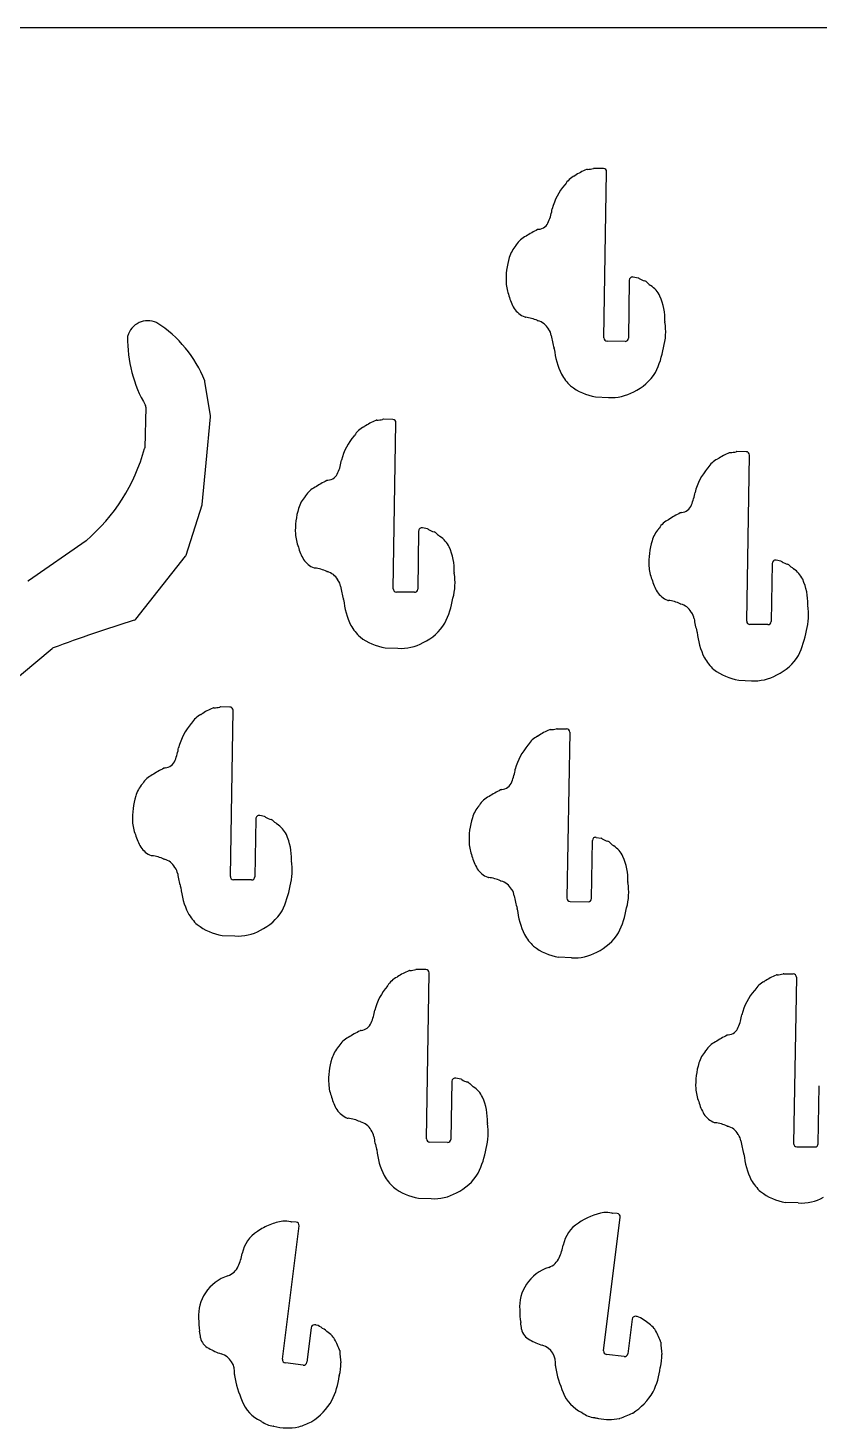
# Model space of a CAD drawing. Extents: x 0 to 821, y 0 to 548.
# Drawn here: x 320.7 to 417.8, y 376.6 to 548.2 of the extents above; entities that cross this region are included whole.
import ezdxf

# ---------------------------------------------------------------- set-up
doc = ezdxf.new("R2010")
doc.units = 0
doc.layers.add('WHITE', color=7, linetype='CONTINUOUS')

msp = doc.modelspace()

# ---------------------------------------------------------------- linework, layer by layer
at = {"layer": 'WHITE', "linetype": 'CONTINUOUS'}
for p, q in [((820.574183, 548.229817), (0, 548.229817)), ((391.313925, 531.010281), (390.173925, 531.020281)), ((391.373863, 510.250344), (391.703925, 530.600281)), ((394.483949, 517.320091), (394.373925, 510.200281)), ((395.563545, 517.579729), (394.963925, 517.700281)), ((393.963925, 509.810281), (391.763925, 509.850281)), ((343.113925, 500.670281), (342.433925, 504.910281)), ((390.334058, 503.020374), (391.924434, 502.939926)), ((335.204212, 501.739872), (335.053925, 496.770281)), ((342.573925, 494.930281), (343.113925, 500.570281)), ((365.473925, 500.250281), (364.334386, 500.269973)), ((365.533925, 479.500281), (365.863987, 499.850218)), ((408.823925, 496.290281), (407.684022, 496.300402)), ((342.093694, 489.840434), (342.573925, 494.930281)), ((408.883925, 475.530281), (409.223863, 495.880346)), ((340.123677, 483.610429), (342.083925, 489.760281)), ((368.643925, 486.560281), (368.533925, 479.450281)), ((369.723925, 486.830281), (369.123866, 486.950046)), ((327.853756, 485.379814), (320.803925, 480.480281)), ((333.944397, 475.770207), (340.053925, 483.490281)), ((412.003925, 482.600281), (411.88386, 475.48022)), ((413.083925, 482.860281), (412.483949, 482.980092)), ((368.123925, 479.060281), (365.923925, 479.090281)), ((411.483925, 475.090281), (409.283925, 475.130281)), ((318.174022, 467.560159), (323.683925, 472.180281)), ((364.543925, 472.260281), (366.0939, 472.190309)), ((407.903925, 468.290281), (409.454208, 468.220196)), ((345.493925, 464.990281), (344.354002, 465.009896)), ((345.553925, 444.240281), (345.893925, 464.590281)), ((385.633925, 462.340281), (386.773864, 462.330343)), ((387.173925, 461.920281), (386.843989, 441.57034)), ((349.743925, 451.570281), (349.153971, 451.690069)), ((348.673925, 451.300281), (348.553925, 444.190281)), ((389.833925, 441.520281), (389.953949, 448.640091)), ((390.433925, 449.020281), (391.033545, 448.899729)), ((348.143925, 443.800281), (345.943925, 443.830281)), ((387.233925, 441.170281), (389.433862, 441.130219)), ((344.563925, 437.000281), (346.124208, 436.930196)), ((387.393925, 434.260281), (385.803492, 434.330127)), ((369.543925, 432.810281), (368.404022, 432.820402)), ((369.613925, 412.050281), (369.943863, 432.400346)), ((413.434022, 432.280402), (414.573925, 432.270281)), ((414.973863, 431.860346), (414.633925, 411.510281)), ((372.723925, 419.120281), (372.60386, 412.00022)), ((373.803925, 419.380281), (373.203949, 419.500092)), ((417.63386, 411.46022), (417.753925, 418.570281)), ((372.203925, 411.610281), (370.003864, 411.650345)), ((415.033987, 411.100219), (417.233925, 411.070281)), ((368.623925, 404.810281), (370.174164, 404.73967)), ((415.204208, 404.200196), (413.653925, 404.270281)), ((353.613925, 401.860281), (353.034323, 401.890081)), ((391.333925, 386.090281), (393.364303, 402.45979)), ((392.983925, 402.900281), (392.413524, 402.940481)), ((351.953925, 385.040281), (353.984053, 401.410345)), ((394.833925, 389.960281), (394.313925, 385.720281)), ((395.383925, 390.300281), (395.2544, 390.30951)), ((355.453925, 388.910281), (354.933925, 384.670281)), ((356.013925, 389.250281), (355.884044, 389.260192)), ((354.483925, 384.320281), (352.304297, 384.599783)), ((393.863925, 385.370281), (391.684153, 385.640127))]:
    msp.add_line(p, q, dxfattribs=at)
for centre, radius, start, end in [((392.081514, 523.793711), 7.631273, 111.989868, 124.003825), ((389.378993, 530.501199), 0.399856, 94.965529, 112.800535), ((389.071625, 535.158007), 4.26718, -86.335153, -76.408279), ((390.163925, 530.620281), 0.400125, 88.567904, 102.924), ((391.303925, 530.610281), 0.400125, -1.432096, 88.5679), ((392.03729, 524.2367), 7.242196, 138.974128, 165.254947), ((386.286213, 529.265691), 0.397971, -43.752519, -34.595977), ((388.972025, 527.63682), 2.74396, 116.131164, 149.251441), ((387.643378, 530.480066), 0.398299, -72.445551, -64.677221), ((379.201251, 526.86674), 5.88517, -23.601631, -7.682666), ((390.421808, 509.275186), 15.950708, 116.823136, 122.617504), ((383.404673, 523.149453), 0.402866, 95.764551, 116.606665), ((383.222774, 524.999266), 1.45587, -84.425035, -19.617866), ((382.972381, 520.227492), 2.735534, 114.82372, 149.160698), ((388.673459, 517.408746), 9.309485, 163.134637, 182.640697), ((383.673056, 518.876578), 4.098559, 138.919491, 162.491065), ((380.275925, 521.818281), 0.395497, -38.921, -28.459136), ((384.683925, 517.339281), 5.322216, -176.127469, -158.741), ((394.883104, 517.309244), 0.399302, 78.322317, 178.443384), ((395.480325, 517.191008), 0.39753, 55.766759, 77.916054), ((396.906374, 519.383282), 2.21785, -122.830319, -103.886629), ((396.275925, 516.839281), 0.403033, 48.320425, 75.906), ((415.209925, 538.184281), 28.12951, -131.573, -130.172254), ((397.367413, 516.946201), 0.396989, -139.860716, -131.676368), ((395.483373, 514.079326), 3.038319, 25.147074, 57.777151), ((385.57781, 516.920725), 6.045856, -165.525053, -149.587819), ((391.964941, 512.524674), 6.884473, -2.366908, 24.416077), ((382.717792, 515.435479), 2.832424, -146.209617, -112.064003), ((335.421925, 509.789281), 2.556253, 65.200458, 164.089), ((336.369953, 511.735723), 0.394147, 63.864701, 71.635793), ((328.538085, 499.493877), 14.924455, 21.606528, 57.561051), ((381.8211, 513.173835), 0.400007, -114.72146, -99.700148), ((381.17382, 507.856874), 4.95671, 65.571466, 83.281618), ((383.415925, 512.720281), 0.399688, -118.745532, -107.731), ((382.747468, 510.317334), 2.09486, 29.862058, 74.871239), ((391.713925, 510.984281), 7.236492, -15.584352, 9.34928), ((399.239853, 512.252018), 0.396485, -178.314245, -166.55891), ((349.016944, 510.071259), 16.066211, 178.863277, 210.362976), ((333.356199, 510.401487), 0.402469, 167.285993, 181.637604), ((384.922212, 511.534658), 0.398184, -154.045929, -145.57829), ((383.278112, 510.309944), 1.65232, 7.998616, 37.227768), ((393.273392, 511.609636), 8.42721, -172.707043, -161.890539), ((391.773925, 510.250281), 0.400125, 179.991, 268.567904), ((393.973925, 510.210281), 0.400125, -91.432, -1.432096), ((384.887925, 508.853281), 0.399867, 8.11818, 20.020453), ((394.746, 509.880551), 9.511863, -174.142081, -154.460163), ((387.443408, 511.037266), 11.416997, -26.122911, -10.07429), ((342.031047, 504.850449), 0.407296, 8.447371, 19.964666), ((391.52377, 508.858291), 6.181411, -150.128718, -133.302431), ((392.403107, 509.280901), 6.220266, -65.076473, -31.721061), ((391.442359, 509.685722), 6.756863, -127.980256, -99.440657), ((392.315925, 508.420281), 5.49432, -94.086, -60.465), ((334.802946, 501.755819), 0.401583, -2.275857, 28.9445), ((342.713925, 500.620281), 0.403113, -7.125016, 7.12502), ((366.272178, 493.049793), 7.63755, 112.220158, 124.153238), ((363.538281, 499.751302), 0.399857, 93.442105, 112.709449), ((363.290726, 504.405323), 4.260754, -86.992501, -77.210631), ((364.359229, 499.87717), 0.393588, 93.618904, 108.565063), ((365.463925, 499.850281), 0.400062, -0.009, 88.567904), ((366.200117, 493.482502), 7.24047, 139.023319, 165.705924), ((360.427322, 498.480006), 0.395176, -39.160766, -28.66164), ((363.113925, 496.871281), 2.7366, 115.539, 148.762), ((361.755544, 499.700591), 0.40194, -63.624411, -55.293876), ((313.089532, 502.692799), 22.7535, -49.543011, -15.32261), ((334.660486, 496.809015), 0.395341, -19.030901, -5.622738), ((409.604661, 489.074983), 7.63159, 112.017063, 124.030621), ((406.898881, 495.781188), 0.400142, 94.994955, 112.817098), ((406.597532, 500.438382), 4.266902, -86.418988, -76.489304), ((407.686954, 495.90029), 0.400123, 90.419737, 103.37508), ((408.823925, 495.890281), 0.400062, -1.423, 90), ((353.35969, 496.06574), 5.878199, -23.41252, -7.778468), ((409.550261, 489.511667), 7.23311, 138.967053, 165.604503), ((403.783211, 494.512872), 0.400643, -39.108086, -28.819757), ((406.480619, 492.907104), 2.73881, 115.920407, 148.95009), ((405.110304, 495.726943), 0.396355, -64.101276, -55.684379), ((364.535845, 478.498223), 15.9451, 116.648512, 122.604934), ((357.562925, 492.389281), 0.402241, 95.518, 116.383669), ((357.38246, 494.249236), 1.466448, -84.451612, -20.734927), ((357.839346, 488.129766), 4.10115, 139.012985, 162.694414), ((354.451935, 491.091159), 0.398442, -42.953128, -33.633096), ((357.125548, 489.4721), 2.7276, 115.671231, 149.157796), ((396.723485, 492.141552), 5.879875, -23.787749, -8.131032), ((341.689636, 489.849008), 0.404148, -12.682081, -1.215613), ((362.833702, 486.649547), 9.31002, 163.140285, 182.643253), ((400.736609, 490.282249), 1.460074, -84.196566, -20.542475), ((400.484925, 485.501281), 2.73234, 115.841, 148.959708), ((407.929171, 474.547386), 15.9523, 116.770898, 122.773143), ((400.922017, 488.429194), 0.402241, 95.388143, 116.288157), ((358.856995, 486.564189), 5.33451, -176.302748, -158.507466), ((369.042925, 486.559281), 0.39906, 78.2975, 179.856402), ((369.636925, 486.433281), 0.406372, 55.9998, 77.639394), ((371.091902, 488.611629), 2.213206, -123.692253, -104.604735), ((370.440741, 486.086548), 0.394531, 48.15255, 76.350403), ((389.374925, 507.430281), 28.1371, -131.57267, -130.172), ((371.489829, 486.234918), 0.404141, -131.106594, -124.053453), ((369.642628, 483.330913), 3.03775, 25.103322, 57.752048), ((401.191469, 484.155606), 4.10493, 138.984029, 162.640175), ((397.811393, 487.131767), 0.399528, -44.941678, -33.683836), ((359.730858, 486.177258), 6.04424, -164.968962, -149.288848), ((366.122907, 481.772865), 6.88651, -2.355542, 24.418012), ((406.185925, 482.710281), 9.30379, 163.322, 182.833771), ((339.752394, 483.745656), 0.395142, -40.262257, -20.012457), ((356.887354, 484.677644), 2.83834, -145.998498, -112.218189), ((402.206815, 482.606916), 5.32522, -176.160371, -158.438798), ((412.402925, 482.589281), 0.399122, 78.2871, 178.420817), ((412.986925, 482.478281), 0.394184, 54.7611, 75.752204), ((414.413294, 484.669044), 2.220336, -122.682068, -103.525693), ((413.78272, 482.126469), 0.399625, 47.323794, 73.831817), ((432.528844, 503.624512), 28.123908, -131.06561, -129.64909), ((355.943998, 482.433919), 0.405259, -108.6981, -94.290301), ((355.316536, 477.101538), 4.964303, 65.262261, 83.091302), ((357.549473, 481.981892), 0.402852, -112.712954, -103.668759), ((356.901656, 479.572757), 2.092002, 29.417294, 74.683062), ((359.058925, 480.820281), 0.40078, -146.706, -139.561986), ((357.433841, 479.560879), 1.655735, 7.961254, 37.130434), ((365.873925, 480.226281), 7.23592, -15.279, 9.332088), ((373.401928, 481.490047), 0.398329, -179.968443, -166.878469), ((403.10021, 482.195203), 6.04677, -165.193563, -149.434631), ((414.876509, 482.228051), 0.390469, -138.640499, -130.305968), ((413.002327, 479.361555), 3.03775, 25.089954, 57.736364), ((409.484873, 477.803035), 6.88465, -2.352624, 24.42349), ((320.571113, 480.808808), 0.402655, -66.18601, -54.676617), ((367.432547, 480.866216), 8.4279, -172.664882, -161.846161), ((365.933925, 479.490281), 0.400125, 178.567904, 268.568), ((368.133925, 479.460281), 0.400125, -91.432096, -1.432), ((400.230596, 480.712295), 2.82769, -145.736159, -111.948032), ((359.045925, 478.103281), 0.402302, 8.166142, 19.9187), ((368.90718, 479.117758), 9.51142, -174.223276, -154.343362), ((361.602696, 480.286867), 11.4221, -25.944846, -9.918334), ((399.334943, 478.456605), 0.400911, -113.714807, -98.825273), ((398.691925, 473.135281), 4.95937, 65.558916, 83.2663), ((400.951925, 477.991281), 0.399431, -121.382, -111.811441), ((400.268773, 475.596544), 2.093334, 29.885127, 75.199962), ((409.233828, 476.265926), 7.22616, -15.293086, 9.352844), ((416.764033, 477.481372), 0.402213, 174.428307, 185.864192), ((404.086925, 252.250281), 234.191094, 107.477, 110.048256), ((333.621544, 476.010497), 0.402459, -70.785175, -36.659284), ((402.438055, 476.822939), 0.398943, -152.637021, -144.347494), ((400.788992, 475.587803), 1.661494, 8.044455, 37.116333), ((410.784255, 476.888703), 8.41819, -172.708685, -161.876774), ((409.283925, 475.530281), 0.4, 180, 270), ((411.483925, 475.490281), 0.400062, -90, -1.441), ((365.668692, 478.115679), 6.17853, -149.711722, -132.76407), ((366.560677, 478.528164), 6.22218, -64.757478, -31.364579), ((402.390006, 474.177336), 0.404475, 1.800008, 13.262412), ((412.262139, 475.176227), 9.51908, -174.053429, -154.174973), ((404.954787, 476.293068), 11.4142, -25.77296, -9.750509), ((323.942839, 471.875619), 0.399819, 110.390741, 130.359327), ((365.594876, 478.938087), 6.76, -127.564788, -98.943835), ((366.487433, 477.673244), 5.49704, -94.105313, -60.262307), ((409.026711, 474.146357), 6.17701, -149.695692, -132.747826), ((409.914718, 474.562183), 6.22385, -64.809896, -31.285686), ((408.954925, 474.964281), 6.756327, -127.585655, -98.94926), ((409.838485, 473.701312), 5.49457, -94.01041, -60.265016), ((343.144925, 461.621281), 2.73234, 115.841, 148.954), ((341.775452, 464.440544), 0.401954, -63.633278, -55.279272), ((346.295375, 457.786282), 7.64225, 112.233843, 124.158293), ((343.557548, 464.491259), 0.399857, 93.336967, 112.637718), ((343.310726, 469.145323), 4.260754, -86.992501, -77.210631), ((344.379415, 464.615181), 0.395533, 93.683823, 108.498781), ((345.493925, 464.590281), 0.4, 0, 90), ((346.212109, 458.206348), 7.23672, 138.833188, 165.566331), ((340.447192, 463.221109), 0.404551, -38.378015, -28.122541), ((387.551514, 455.113711), 7.631273, 111.989868, 124.003825), ((384.848993, 461.821199), 0.399856, 94.965529, 112.800535), ((384.540678, 466.477947), 4.26718, -86.322408, -76.400723), ((385.632383, 461.940282), 0.400001, 89.779132, 102.762366), ((386.773925, 461.930281), 0.400062, -1.432096, 90.0087), ((333.37969, 460.80574), 5.878199, -23.41252, -7.778468), ((387.499925, 455.550281), 7.23334, 138.958769, 165.267), ((381.728393, 460.546832), 0.401008, -38.037486, -27.705259), ((384.427473, 458.945577), 2.737931, 115.848619, 148.885711), ((383.052592, 461.763095), 0.397233, -62.86752, -54.416435), ((337.40246, 458.989236), 1.466448, -84.451612, -20.734927), ((337.149899, 454.206787), 2.73406, 115.69614, 149.10894), ((344.558118, 443.239364), 15.9451, 116.657652, 122.612581), ((337.582925, 457.129281), 0.402241, 95.518, 116.383669), ((374.676458, 458.193498), 5.8831, -23.681943, -7.851531), ((337.866925, 452.865281), 4.1097, 139.029, 162.666139), ((334.471525, 455.830712), 0.398537, -42.802625, -33.546817), ((385.851925, 440.571281), 15.9541, 116.656573, 122.482), ((378.875146, 454.469503), 0.403034, 95.861416, 116.669927), ((378.689041, 456.324292), 1.46107, -84.306586, -19.753151), ((342.853702, 451.389547), 9.31002, 163.140285, 182.643253), ((378.447512, 451.552087), 2.737044, 115.156384, 149.288093), ((349.077925, 451.293281), 0.40401, 79.1505, 179.007351), ((349.656925, 451.173281), 0.406372, 55.9998, 77.639394), ((351.111902, 453.351629), 2.213206, -123.692253, -104.604735), ((384.13339, 448.729518), 9.299624, 163.121192, 182.650307), ((379.143566, 450.197163), 4.098869, 138.926959, 162.501008), ((375.741859, 453.146886), 0.403771, -39.47264, -29.191591), ((338.876773, 451.307606), 5.33451, -176.265973, -158.473779), ((350.462456, 450.830801), 0.389994, 47.930864, 76.447734), ((369.385521, 472.178618), 28.137407, -131.547187, -130.146418), ((351.477728, 450.995283), 0.400149, -125.718155, -117.278262), ((349.667823, 448.065498), 3.04495, 25.151687, 57.712553), ((339.748925, 450.946281), 6.04894, -164.701, -148.995644), ((346.14391, 446.510922), 6.89606, -2.337014, 24.399418), ((380.160794, 448.631385), 5.327428, -176.428344, -159.086358), ((390.353104, 448.629244), 0.399302, 78.322317, 178.443384), ((390.950325, 448.511008), 0.39753, 55.766759, 77.916054), ((392.376374, 450.703282), 2.21785, -122.830319, -103.886629), ((391.745925, 448.159281), 0.403108, 48.274202, 75.906), ((410.679266, 469.496316), 28.123, -131.582101, -130.181696), ((392.832347, 448.261267), 0.389936, -139.935066, -131.602458), ((390.953373, 445.399326), 3.038319, 25.147074, 57.777151), ((336.918724, 449.408088), 2.83416, -146.176034, -112.502907), ((335.958925, 447.164281), 0.394842, -108.444, -92.243226), ((335.333078, 441.842286), 4.965072, 65.222399, 82.938374), ((337.570838, 446.724738), 0.406005, -112.735684, -103.747895), ((336.93064, 444.305783), 2.096319, 29.569788, 74.96762), ((353.433736, 446.183618), 0.402153, 173.417354, 186.186553), ((381.034925, 448.272281), 6.05053, -165.229428, -149.265), ((387.434905, 443.843815), 6.88486, -2.360212, 24.422465), ((339.115925, 445.496281), 0.394183, -156.687, -150.19159), ((337.453841, 444.300879), 1.655735, 7.961254, 37.130434), ((347.453026, 445.602489), 8.4279, -172.69043, -161.869461), ((345.893925, 444.966281), 7.23592, -15.279, 9.337341), ((378.188052, 446.755091), 2.832162, -146.211599, -112.07183), ((339.064167, 442.846047), 0.402314, 6.34742, 19.428619), ((348.918999, 443.88758), 9.50741, -173.980248, -154.131976), ((345.953925, 444.230281), 0.400125, 178.567904, 268.568), ((348.153925, 444.200281), 0.400125, -91.432096, -1.432), ((341.613056, 444.997625), 11.4266, -25.767051, -9.765575), ((377.2911, 444.493835), 0.400007, -114.72146, -99.700148), ((376.644488, 439.174117), 4.95937, 65.597421, 83.293008), ((378.887632, 444.039336), 0.399302, -119.101386, -108.005599), ((378.212512, 441.641241), 2.09239, 29.4643, 74.712305), ((387.183006, 442.281575), 7.231311, -15.409105, 9.536808), ((394.714113, 443.522212), 0.401995, 174.565537, 186.075211), ((380.370617, 442.887682), 0.400394, -147.142564, -139.994125), ((378.738925, 441.628281), 1.66126, 8.03218, 37.097591), ((388.733925, 442.931281), 8.418411, -172.691839, -161.859911), ((387.238925, 441.565281), 0.394968, 179.266, 269.274776), ((389.433925, 441.530281), 0.400062, -90.009, -1.432096), ((345.708448, 442.831377), 6.17418, -149.94869, -133.051789), ((346.591008, 443.277851), 6.22647, -64.881683, -31.437418), ((380.349908, 440.222072), 0.394017, 1.137755, 12.936401), ((390.215781, 441.205677), 9.522062, -174.118242, -154.458044), ((382.914288, 442.35906), 11.416444, -26.134345, -10.083928), ((345.614876, 443.678087), 6.76, -127.564788, -98.943835), ((346.508925, 442.411281), 5.49457, -94.015, -60.26582), ((386.97126, 440.191973), 6.176565, -149.960802, -133.065665), ((387.867641, 440.605684), 6.226907, -65.049414, -31.735116), ((386.928413, 440.993683), 6.757841, -128.152854, -99.582153), ((387.786496, 439.74024), 5.494003, -94.097539, -60.469978), ((370.324661, 425.594983), 7.63159, 112.017063, 124.030621), ((367.618881, 432.301188), 0.400142, 94.994955, 112.817098), ((367.317532, 436.958382), 4.266902, -86.418988, -76.489304), ((368.406954, 432.42029), 0.400123, 90.419737, 103.37508), ((369.543925, 432.410281), 0.400062, -1.423, 90), ((370.27808, 426.027459), 7.24173, 138.980869, 165.587637), ((364.50304, 431.032663), 0.400692, -39.039329, -28.781878), ((367.200619, 429.427104), 2.73881, 115.920407, 148.95009), ((365.830304, 432.246943), 0.396355, -64.101276, -55.684379), ((412.224925, 428.891281), 2.732344, 115.841, 148.968707), ((410.858898, 431.706263), 0.396589, -63.804665, -55.461209), ((415.375928, 425.056508), 7.64225, 112.238327, 124.169159), ((412.637289, 431.761243), 0.399772, 93.357774, 112.602527), ((412.346925, 436.409281), 4.25733, -86.405, -76.457), ((413.432925, 431.880281), 0.400081, 89.8428, 102.859062), ((414.573925, 431.870281), 0.4, -1.423, 90), ((415.292109, 425.476348), 7.23672, 138.833188, 165.566331), ((409.534264, 430.486205), 0.395963, -38.457116, -28.080444), ((357.443485, 428.661552), 5.879875, -23.787749, -8.131032), ((361.456609, 426.802249), 1.460074, -84.196566, -20.542475), ((406.483333, 426.25932), 1.465662, -84.497, -20.750094), ((402.45969, 428.07574), 5.878199, -23.41252, -7.778468), ((361.204484, 422.021067), 2.73234, 115.830731, 148.95408), ((368.649171, 411.067386), 15.9523, 116.770898, 122.773143), ((361.642017, 424.949194), 0.402241, 95.388143, 116.288157), ((406.229899, 421.476787), 2.73406, 115.69614, 149.10894), ((413.638118, 410.509364), 15.9451, 116.657652, 122.612581), ((406.662427, 424.409519), 0.392789, 95.630878, 116.982337), ((361.914925, 420.682281), 4.09638, 138.99, 162.700206), ((358.50835, 423.622564), 0.403934, -38.649139, -28.438758), ((406.946925, 420.135281), 4.10972, 139.029, 162.666139), ((403.551525, 423.100712), 0.398537, -42.802625, -33.546817), ((366.902582, 419.201152), 9.29902, 163.125732, 182.655531), ((411.934237, 418.661311), 9.31002, 163.151625, 182.655437), ((362.926815, 419.126916), 5.32522, -176.160371, -158.438798), ((373.122925, 419.109281), 0.399122, 78.2871, 178.420817), ((373.718565, 418.992211), 0.397347, 55.513841, 77.594767), ((375.147476, 421.18257), 2.218023, -122.874081, -103.917962), ((374.516892, 418.638422), 0.403108, 48.483358, 76.064789), ((393.445925, 439.979281), 28.123, -131.573363, -130.172), ((363.820098, 418.715626), 6.04677, -165.189416, -149.431166), ((375.604634, 418.749461), 0.396836, -139.203161, -131.068976), ((373.722328, 415.881555), 3.03775, 25.089963, 57.736368), ((370.204873, 414.323035), 6.88465, -2.352624, 24.42349), ((407.950979, 418.603505), 5.32987, -175.981356, -158.154437), ((360.954733, 417.237097), 2.83369, -145.703986, -111.989326), ((408.846065, 418.184756), 6.04808, -165.008147, -149.337692), ((360.054943, 414.976605), 0.400911, -113.714807, -98.825273), ((359.410561, 409.655901), 4.958914, 65.535438, 83.249819), ((361.652382, 414.522195), 0.399677, -118.08874, -107.201503), ((360.986372, 412.119245), 2.094073, 29.788295, 74.83491), ((369.954767, 412.80871), 7.23107, -15.47031, 9.164189), ((377.479944, 414.048383), 0.396303, -178.849151, -167.167068), ((405.984925, 416.689281), 2.829523, -145.838, -112.241325), ((405.076018, 414.439369), 0.403113, -113.709537, -97.49039), ((404.413078, 409.112286), 4.965072, 65.222399, 82.938374), ((406.656704, 413.992226), 0.406005, -113.636173, -104.709988), ((406.014372, 411.578492), 2.091737, 29.555601, 75.060814), ((363.158055, 413.342939), 0.398943, -152.637021, -144.347494), ((361.50884, 412.108882), 1.660965, 8.005616, 37.08351), ((371.512843, 413.413918), 8.4279, -172.680632, -161.859425), ((370.013925, 412.050281), 0.400062, 180, 268.559), ((372.203925, 412.010281), 0.400062, -90, -1.441), ((408.171256, 412.82669), 0.40078, -147.318043, -140.084603), ((406.527884, 411.584592), 1.659798, 7.46398, 36.399121), ((363.119978, 410.699129), 0.394454, 1.585097, 13.303347), ((372.982139, 411.696227), 9.51908, -174.053429, -154.174973), ((365.674408, 412.812282), 11.4142, -25.768579, -9.746896), ((416.532547, 412.876216), 8.4279, -172.664882, -161.846161), ((408.145708, 410.114833), 0.40198, 7.837939, 19.70021), ((418.008925, 411.157281), 9.516357, -174.043, -154.166402), ((415.033925, 411.500281), 0.400125, 178.567904, 270.009), ((417.233925, 411.470281), 0.4, -90, -1.441), ((369.746428, 410.666841), 6.17701, -149.69049, -132.742267), ((370.634718, 411.082183), 6.22385, -64.809896, -31.285686), ((414.772455, 410.122085), 6.17082, -149.718353, -132.745147), ((369.674925, 411.484281), 6.75617, -127.585, -98.94926), ((370.54912, 410.258222), 5.531275, -93.886968, -60.370409), ((414.704925, 410.944281), 6.756247, -127.585, -98.94926), ((415.588925, 409.681281), 5.494513, -94.015, -60.26582), ((353.181925, 394.612281), 7.45469, 99.2458, 111.877), ((352.258411, 398.941641), 3.04087, 76.588283, 95.174102), ((353.052493, 402.292073), 0.402402, -102.743113, -92.588047), ((353.584925, 401.459281), 0.402117, -6.99, 85.863616), ((390.342728, 398.31816), 4.01418, 121.519707, 169.642069), ((392.559678, 395.662241), 7.45413, 99.230383, 125.37637), ((391.641322, 399.990949), 3.04157, 76.646853, 95.231306), ((392.434214, 403.340446), 0.4005, -103.050126, -92.961191), ((392.969977, 402.503757), 0.396769, -6.362189, 87.985528), ((350.964925, 397.271281), 4.01584, 121.379, 169.692373), ((353.169944, 394.607688), 7.454499, 111.778391, 125.190969), ((379.418925, 400.434281), 7.11305, -24.450568, -11.305), ((344.419925, 397.406281), 2.30581, -68.534702, -24.765), ((340.04873, 399.383051), 7.103157, -24.47374, -11.311277), ((383.804063, 398.459334), 2.303857, -68.894076, -24.878649), ((346.820925, 390.288281), 5.21025, 107.39, 146.154293), ((386.215925, 391.339281), 5.2165, 107.657, 146.342179), ((346.693925, 390.401281), 5.04185, 146.417, 183.884502), ((386.071577, 391.442757), 5.03909, 146.411848, 183.787737), ((350.692961, 389.963599), 9.02974, 179.390053, 189.389281), ((390.071977, 391.01518), 9.02898, 179.399094, 189.405093), ((395.232354, 389.908312), 0.401804, 86.854659, 172.568588), ((395.37048, 389.899085), 0.401421, 76.606599, 88.080639), ((394.934987, 388.334381), 2.02537, 49.746577, 74.874838), ((391.510496, 382.750701), 8.55758, 45.168911, 56.419844), ((334.722515, 387.026697), 7.211793, 5.276612, 11.710687), ((355.852796, 388.859291), 0.402117, 85.543069, 172.715064), ((356.001623, 388.847814), 0.402655, 76.793161, 88.249306), ((355.568739, 387.29259), 2.01673, 49.68284, 74.914398), ((352.135918, 381.696275), 8.56387, 45.167576, 56.411983), ((374.088714, 388.161888), 7.208557, 4.597148, 11.019238), ((382.985964, 389.027045), 1.73584, -170.469888, -113.859194), ((397.269159, 388.532869), 0.397036, 29.687979, 46.242294), ((387.227841, 382.879961), 11.9202, 21.559287, 29.388301), ((343.611904, 387.969406), 1.73087, -170.707813, -114.135115), ((346.861491, 393.230953), 7.90324, -120.047742, -107.887024), ((357.899294, 387.482632), 0.397036, 29.727284, 46.269496), ((347.822283, 381.892932), 11.9205, 21.230685, 29.04071), ((358.567182, 386.048252), 0.400508, 7.364333, 23.76155), ((386.235437, 394.279297), 7.8992, -120.016781, -107.849752), ((383.152957, 384.562501), 2.295139, -8.322766, 73.256484), ((397.929925, 387.133281), 0.404584, 2.36283, 18.283302), ((516.880535, 398.189969), 119.059329, -174.679494, -173.949586), ((343.776958, 383.505514), 2.300076, -8.128993, 73.399533), ((352.349973, 384.995706), 0.398549, 173.578401, 263.419138), ((354.533925, 384.720281), 0.403113, -97.125016, -7.125), ((354.136184, 384.454164), 4.98011, -16.379592, 1.571019), ((477.511886, 397.125449), 119.059143, -174.686323, -173.956603), ((391.727959, 386.035528), 0.39782, 172.089132, 263.677992), ((393.913925, 385.770281), 0.403113, -97.125016, -7.125), ((393.511104, 385.463904), 4.97646, -16.022468, 2.035929), ((346.444008, 383.115784), 0.39538, 170.61194, 189.594482), ((360.374833, 385.687776), 14.5616, -169.563018, -156.664602), ((350.240132, 383.93169), 8.71572, -26.889018, -6.26957), ((359.297323, 382.956765), 0.394276, 166.355333, 176.639292), ((385.824009, 384.165801), 0.405247, 170.844544, 189.361201), ((399.744925, 386.737281), 14.5616, -169.565, -156.666308), ((389.603181, 384.95779), 8.72021, -26.698749, -6.105715), ((398.658242, 383.933686), 0.396271, 156.715561, 165.891449), ((390.916925, 384.743281), 7.46072, -57.519, -29.761476), ((351.183206, 381.530551), 4.47857, -158.920001, -115.240277), ((351.534207, 383.679821), 7.45637, -57.377451, -29.661193), ((390.548837, 382.585506), 4.47643, -158.839904, -115.047871), ((388.461707, 378.18558), 0.394339, 48.233891, 60.876784), ((390.487114, 380.75291), 2.87658, -127.791562, -95.656211), ((390.16675, 377.491573), 0.400462, 75.951908, 84.720263), ((391.989925, 384.584281), 6.92283, -104.437, -100.621), ((391.966925, 384.590281), 6.924529, -100.4248, -79.120084), ((393.176925, 378.181281), 0.402852, -76.067, -67.077496), ((384.984189, 401.154165), 24.7922, -70.318923, -66.4898), ((394.697925, 378.770281), 0.392102, -63.3, -54.87512), ((349.106006, 377.11762), 0.398808, 51.60026, 65.170159), ((351.116194, 379.699071), 2.87302, -127.839808, -95.639393), ((350.801006, 376.438539), 0.40276, 76.695664, 85.319579), ((352.601531, 383.550127), 6.93327, -104.260167, -79.172823), ((353.810007, 377.135274), 0.406005, -76.624982, -67.75041), ((345.54382, 400.075995), 24.7902, -70.144629, -66.335999), ((355.346488, 377.746296), 0.403887, -68.590085, -59.091309)]:
    msp.add_arc(centre, radius, start, end, dxfattribs=at)

doc.saveas('drawing.dxf')
